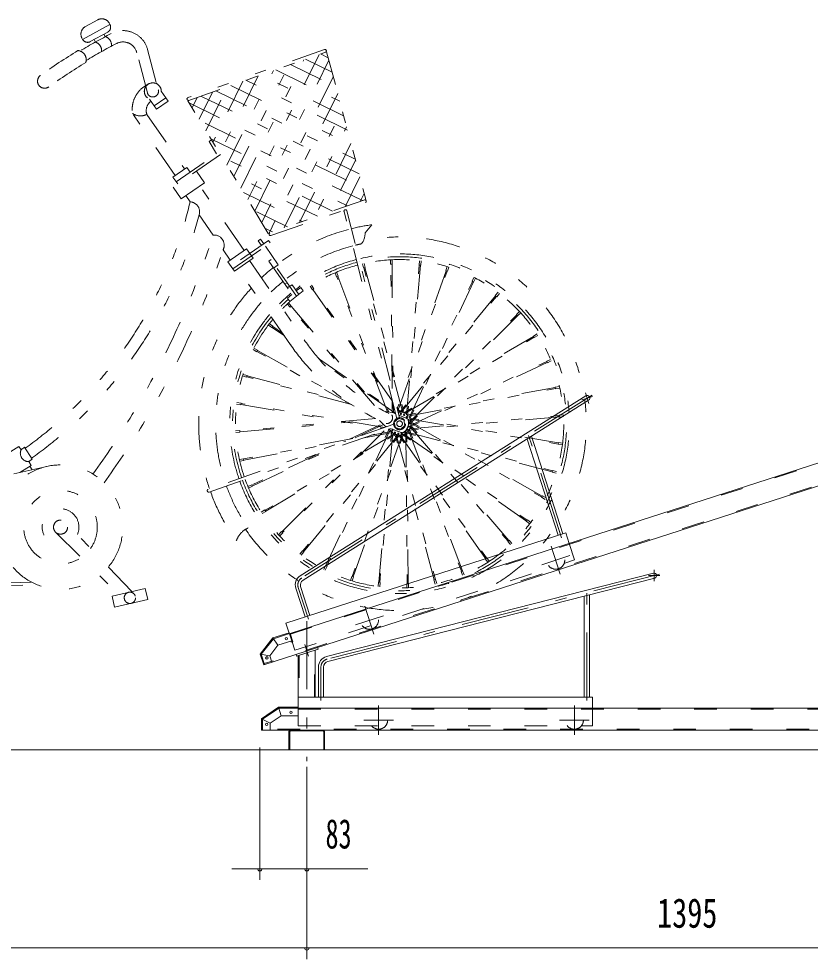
# Model space of a CAD drawing. Units: millimetres, scale not verified. Extents: x -5940 to 5940, y -4200 to 4200.
# Drawn here: x 3142 to 4541, y -2683 to -1020 of the extents above; entities that cross this region are included whole.
import ezdxf
from ezdxf.enums import TextEntityAlignment as Align

# ---------------------------------------------------------------- set-up
doc = ezdxf.new("R2010")
doc.units = ezdxf.units.MM
doc.header["$LTSCALE"] = 10
for name, pattern in [('USER2', [10, 4, -6]), ('USER3', [24, 12, -5, 2, -5]), ('USER4', [25, 6, -5, 2, -5, 2, -5])]:
    doc.linetypes.add(name, pattern=pattern)
for name, color, linetype, lineweight in [('0-2_2-0BOLD', 7, 'Continuous', 18), ('0-3_2-1HIDDEN', 3, 'USER2', 18), ('0-4_2-2CENTER', 3, 'USER3', 18), ('0-6_2-5DIM', 3, 'Continuous', 18), ('0-7_2-6HATCH', 2, 'USER4', 18)]:
    doc.layers.add(name, color=color, linetype=linetype, lineweight=lineweight)
doc.styles.add('ＭＳ ゴシック', font='')
doc.styles.get('ＭＳ ゴシック').set_extended_font_data('MS Gothic')

msp = doc.modelspace()

# ---------------------------------------------------------------- linework, layer by layer
at = {"layer": '0-2_2-0BOLD'}
for p, q in [((3621.58, -2106.85), (5198.09, -1598.3)), ((4144.39, -1687.11), (3639.5, -2005.07)), ((3644.3, -2012.68), (4149.19, -1694.72)), ((4048.19, -1758.33), (4103.8, -1930.73)), ((4095.24, -1933.49), (4040.33, -1763.28)), ((3685.81, -2147.92), (4263.93, -2000.32)), ((4266.16, -2009.04), (3688.04, -2156.64)), ((3631.55, -2026.98), (3647.94, -2077.78)), ((3656.5, -2075.02), (3640.11, -2024.22)), ((4141.51, -2040.86), (4141.51, -2219.71)), ((4150.51, -2219.71), (4150.51, -2038.56)), ((3600.06, -2127.87), (3591.12, -2115)), ((3631.98, -2143.95), (3632.96, -2147)), ((3666.01, -2136.33), (3666.01, -2219.71)), ((3585.47, -2146.35), (3589.15, -2157.77)), ((3671.51, -2219.71), (3671.51, -2166.33)), ((3680.51, -2166.33), (3680.51, -2219.71)), ((3636.01, -2237.31), (3601.01, -2237.31)), ((3571.01, -2277.81), (5239.01, -2277.81)), ((3619.51, -2312.81), (3619.51, -2280.41)), ((3621.11, -2280.41), (3621.11, -2312.81)), ((3622.11, -2279.41), (3679.91, -2279.41)), ((3680.91, -2280.41), (3680.91, -2312.81)), ((3682.51, -2312.81), (3682.51, -2280.41)), ((2241.01, -2312.81), (5366.01, -2312.81))]:
    msp.add_line(p, q, dxfattribs=at)
for points in [[(5198.09, -1598.3), (5209.91, -1634.94), (3574.87, -2162.37), (3568.74, -2143.34)], [(4115.06, -1947.69), (4109.04, -1929.04), (3614.15, -2088.68), (3624.27, -2120.06), (3600.06, -2127.87), (3585.47, -2146.35), (3568.74, -2143.34), (3591.12, -2115), (3619.67, -2105.79)], [(3622.84, -2120.52), (3623.46, -2122.43), (3626.31, -2121.51), (3621.58, -2106.85)], [(3632.96, -2147), (3671.03, -2134.72), (3670.05, -2131.67)], [(3605.65, -2252.31), (3636.01, -2252.31), (3636.01, -2146.01)], [(3636.01, -2219.71), (4156.01, -2219.71), (4156.01, -2239.31)], [(3586.01, -2265.73), (3605.65, -2252.31), (3601.01, -2237.31), (3571.01, -2257.81)], [(5239.01, -2277.81), (5239.01, -2239.31), (3636.01, -2239.31)], [(3571.01, -2277.81), (3571.01, -2257.81), (3586.01, -2265.73), (3586.01, -2277.81)]]:
    msp.add_lwpolyline(points, dxfattribs=at)
for centre in [(3614.69, -2116.43), (3580.37, -2150.09), (3623.01, -2246.31), (3580.01, -2267.81)]:
    msp.add_circle(centre, 2.1, dxfattribs=at)
for centre, radius, start, end in [((4146.79, -1690.92), 4.5, 302.20142, 122.20142), ((3649.63, -2021.15), 19, 122.20142, 197.87869), ((4265.04, -2004.68), 4.5, 284.32272, 104.32272), ((3649.63, -2021.15), 10, 122.20142, 197.87869), ((3690.51, -2166.33), 19, 104.32272, 180), ((3690.51, -2166.33), 10, 104.32272, 180), ((3622.11, -2280.41), 2.6, 90, 179.99614), ((3622.11, -2280.41), 1, 90, 179.98997), ((3679.91, -2280.41), 2.6, 0.00386, 90), ((3679.91, -2280.41), 1, 0.01003, 90)]:
    msp.add_arc(centre, radius, start, end, dxfattribs=at)
at = {"layer": '0-3_2-1HIDDEN'}
for p, q in [((3622.08, -2108.37), (5198.58, -1599.82)), ((5209.42, -1633.42), (3575.91, -2160.36)), ((3664.41, -2219.71), (3664.41, -2136.85)), ((3637.61, -2145.5), (3637.61, -2219.71)), ((3636.01, -2240.91), (5239.01, -2240.91)), ((5239.01, -2276.21), (3572.61, -2276.21))]:
    msp.add_line(p, q, dxfattribs=at)
for points in [[(3620.17, -2107.34), (3629.65, -2136.74), (4124.54, -1977.1), (4115.06, -1947.69)], [(3576.4, -2161.88), (3570.52, -2143.66), (3592.07, -2116.37), (3620.16, -2107.31)], [(3572.61, -2277.81), (3572.61, -2258.66), (3601.51, -2238.91), (3636.01, -2238.91)], [(3636.01, -2239.31), (3636.01, -2270.21), (4156.01, -2270.21), (4156.01, -2239.31)]]:
    msp.add_lwpolyline(points, dxfattribs=at)
for centre in [(4091.02, -1977.41), (3761.73, -2083.63), (3778.01, -2260.21), (4124.01, -2260.21)]:
    msp.add_circle(centre, 16, dxfattribs=at)
at = {"layer": '0-4_2-2CENTER'}
for p, q in [((4155.25, -1685.59), (3641.9, -2008.88)), ((4137.27, -1693.99), (4156.31, -1687.85)), ((4149.86, -1700.43), (4143.72, -1681.4)), ((4101.31, -1937.67), (4042.84, -1756.38)), ((4099, -2002.15), (4083.04, -1952.66)), ((4115.76, -1969.43), (4066.27, -1985.39)), ((4265.04, -2014.68), (4265.04, -1994.68)), ((4274.73, -2002.2), (3686.92, -2152.28)), ((4255.04, -2004.68), (4275.04, -2004.68)), ((3635.83, -2025.6), (3654.01, -2081.96)), ((4146.01, -2225.55), (4146.01, -2035.07)), ((3769.71, -2108.38), (3753.74, -2058.89)), ((3736.98, -2091.61), (3786.47, -2075.65)), ((3651.01, -2085.27), (3651.01, -2332.81)), ((3654.08, -2147.32), (3647.45, -2126.76)), ((3676.01, -2166.33), (3676.01, -2225.55)), ((3778.01, -2234.21), (3778.01, -2286.21)), ((4124.01, -2234.21), (4124.01, -2286.21)), ((3752.01, -2260.21), (3804.01, -2260.21)), ((4150.01, -2260.21), (4098.01, -2260.21))]:
    msp.add_line(p, q, dxfattribs=at)
for centre, start, end in [((3649.63, -2021.15), 122.20184, 197.87869), ((3690.51, -2166.33), 104.32315, 180)]:
    msp.add_arc(centre, 14.5, start, end, dxfattribs=at)
at = {"layer": '0-6_2-5DIM'}
for p, q in [((3568.01, -2542.81), (3568.01, -2308.44)), ((3651.01, -2342.81), (3651.01, -2682.81)), ((3759.01, -2522.81), (3518.2, -2522.81)), ((3572.01, -2522.81), (3564.01, -2522.81)), ((3655.01, -2522.81), (3647.01, -2522.81)), ((2336.01, -2662.81), (5366.01, -2662.81)), ((3655.01, -2662.81), (3647.01, -2662.81))]:
    msp.add_line(p, q, dxfattribs=at)
for centre in [(3568.01, -2522.81), (3651.01, -2522.81), (3651.01, -2662.81)]:
    msp.add_arc(centre, 4, 180, 0, dxfattribs=at)
at = {"layer": '0-7_2-6HATCH'}
for p, q in [((3281.39, -1022.25), (3259.47, -1034.26)), ((3298.99, -1043.97), (3268.3, -1060.78)), ((3254.72, -1056.82), (3253.52, -1054.63)), ((3277.25, -1061.51), (3274.87, -1057.18)), ((3294.79, -1051.9), (3292.42, -1047.57)), ((3369.08, -1151.19), (3350.27, -1079.89)), ((3369.6, -1074.78), (3388.42, -1146.08)), ((3682.23, -1074.75), (3440.83, -1159.78)), ((3534.31, -1319.6), (3645.75, -1092.9)), ((3672.71, -1083.4), (3546.63, -1339.89)), ((3558.94, -1360.17), (3690.01, -1093.54)), ((3648.83, -1091.81), (3695.67, -1114.83)), ((3688.86, -1089.2), (3675.25, -1082.51)), ((3509.69, -1279.03), (3591.85, -1111.89)), ((3522, -1299.31), (3618.8, -1102.39)), ((3596.01, -1110.42), (3709.27, -1166.1)), ((3622.42, -1101.12), (3702.47, -1140.46)), ((3564.9, -1121.38), (3497.37, -1258.74)), ((3722.88, -1217.36), (3543.19, -1129.03)), ((3716.08, -1191.73), (3569.6, -1119.72)), ((3697.83, -1122.97), (3571.26, -1380.46)), ((3472.75, -1218.17), (3510.99, -1140.37)), ((3537.94, -1130.87), (3485.06, -1238.45)), ((3516.78, -1138.33), (3729.69, -1242.99)), ((3385.51, -1180.42), (3373.17, -1162.56)), ((3401.82, -1160.05), (3381.25, -1174.25)), ((3457.08, -1159.36), (3448.12, -1177.6)), ((3460.43, -1197.88), (3484.04, -1149.86)), ((3743.3, -1294.25), (3463.96, -1156.94)), ((3490.37, -1147.63), (3736.49, -1268.62)), ((3705.64, -1152.41), (3584.3, -1399.26)), ((3442.79, -1168.81), (3750.1, -1319.88)), ((3418.44, -1297.25), (3342.73, -1187.6)), ((3368.27, -1189.4), (3434.9, -1285.88)), ((3611.18, -1389.92), (3713.46, -1181.85)), ((3749.47, -1341.86), (3462.07, -1200.58)), ((3638.05, -1380.58), (3721.27, -1211.29)), ((3481.35, -1232.34), (3722.92, -1351.09)), ((3729.09, -1240.73), (3664.93, -1371.24)), ((3696.36, -1360.32), (3500.63, -1264.1)), ((3736.9, -1270.16), (3691.81, -1361.9)), ((3669.8, -1369.55), (3519.91, -1295.87)), ((3718.69, -1352.56), (3744.72, -1299.6)), ((3540.42, -1429.91), (3461.74, -1315.96)), ((3539.19, -1327.63), (3643.23, -1378.78)), ((3752.53, -1329.04), (3745.56, -1343.22)), ((3437.05, -1333.01), (3444.67, -1344.04)), ((3587.51, -1403.44), (3754.49, -1345.41)), ((3616.68, -1388.01), (3558.47, -1359.39)), ((3810.1, -1727), (3716.8, -1360.93)), ((3721.64, -1359.69), (3814.95, -1725.76)), ((3460.63, -1367.15), (3485.18, -1402.72)), ((3577.75, -1391.16), (3590.11, -1397.24)), ((3765.75, -1384.5), (3753.96, -1399.05)), ((3569.22, -1410.03), (3574.9, -1418.26)), ((3515.73, -1446.96), (3503.08, -1428.64)), ((3632.81, -1510.92), (3573.63, -1425.21)), ((3622, -1596.46), (3529.15, -1462)), ((3549.73, -1447.79), (3646.49, -1587.93)), ((3749.38, -1453.61), (3751.33, -1460.84)), ((3821.06, -1717.19), (3751.82, -1460.73)), ((3753.77, -1460.28), (3823.37, -1718.07)), ((3801.68, -1673.72), (3799.63, -1453.98)), ((3801.62, -1453.88), (3803.76, -1681.87)), ((3827.22, -1720.39), (3849.87, -1455.72)), ((3851.85, -1455.97), (3829.09, -1722.02)), ((3849.37, -1455.65), (3850.01, -1448.19)), ((3901.99, -1459.41), (3899.49, -1466.47)), ((3703.55, -1476.47), (3700.88, -1469.35)), ((3793.54, -1715.25), (3704.01, -1476.28)), ((3705.85, -1475.5), (3795.77, -1715.53)), ((3897.1, -1465.73), (3810.87, -1709.75)), ((3811.76, -1713.23), (3899.01, -1466.32)), ((3943.27, -1484.32), (3946.43, -1477.53)), ((3616.24, -1486.93), (3612.13, -1489.77)), ((3663.49, -1497.62), (3659.12, -1491.39)), ((3831.91, -1725.51), (3943.72, -1484.55)), ((3945.5, -1485.46), (3833.11, -1727.68)), ((3661.39, -1498.97), (3803.51, -1701.11)), ((3802.12, -1695.66), (3663.07, -1497.88)), ((3984.68, -1510.11), (3814.96, -1716.26)), ((3817.44, -1716.4), (3986.27, -1511.32)), ((3986.67, -1511.62), (3991.43, -1505.84)), ((3623.62, -1528.23), (3618.76, -1522.54)), ((3623.26, -1528.57), (3776.15, -1707.35)), ((3770.87, -1704.27), (3621.79, -1529.94)), ((3834.57, -1731.93), (4022.05, -1543.74)), ((4023.41, -1545.21), (3834.96, -1734.37)), ((4027, -1538.06), (4021.71, -1543.37)), ((3611.39, -1581.1), (3589.5, -1565.83)), ((3590.71, -1564.24), (3608.15, -1576.4)), ((4051.8, -1581.77), (3821.81, -1717.44)), ((3824.08, -1718.42), (4052.88, -1583.45)), ((4053.15, -1583.87), (4059.6, -1580.06)), ((3734.54, -1705.46), (3562.88, -1608.48)), ((3563.79, -1606.69), (3715.53, -1692.42)), ((3671.78, -1620.77), (3807.08, -1715.13)), ((3807.39, -1717.78), (3677.23, -1627.02)), ((4076.19, -1627.99), (3834.4, -1741.3)), ((3834.87, -1738.87), (4075.41, -1626.15)), ((4075.22, -1625.69), (4082, -1622.51)), ((3730.03, -1702.5), (3544.81, -1653.25)), ((3545.4, -1651.34), (3724.97, -1699.09)), ((4090.36, -1672.06), (3827.84, -1720.89)), ((3829.64, -1722.59), (4090.8, -1674.01)), ((4090.91, -1674.5), (4098.28, -1673.13)), ((3802.08, -1716.32), (3801.88, -1694.74)), ((3534.69, -1699.95), (3527.3, -1698.72)), ((3534.38, -1702.43), (3784.89, -1744.18)), ((3788.81, -1742.81), (3534.63, -1700.44)), ((3803.96, -1702.88), (3804.08, -1716.57)), ((3810.21, -1707.17), (3816.65, -1716.32)), ((3772.79, -1727.21), (3532.62, -1748.68)), ((3805.99, -1716.81), (3789.61, -1714.76)), ((3814.17, -1716.28), (3811.6, -1712.63)), ((4097.47, -1723.84), (3831.51, -1747.61)), ((4095.71, -1770.09), (3832.32, -1726.19)), ((3832.79, -1745.49), (4097.37, -1721.84)), ((3833.44, -1728.4), (4095.46, -1772.08)), ((4104.81, -1720.67), (4097.35, -1721.34)), ((3804.59, -1737.28), (3476.66, -1852.25)), ((3478.32, -1856.97), (3806.25, -1741.99)), ((3532.72, -1750.68), (3776.24, -1728.91)), ((3684.59, -1987.06), (3796.76, -1745.32)), ((3726.35, -1763.72), (3785.25, -1736.12)), ((3786.75, -1737.62), (3736.66, -1761.09)), ((3779.72, -1730.58), (3789.76, -1740.63)), ((3824.28, -1754.47), (3834.28, -1729.41)), ((3834.18, -1742.06), (4006.84, -1943.95)), ((4067.21, -1864.05), (3834.73, -1732.71)), ((4008.3, -1942.59), (3834.76, -1739.65)), ((3835.02, -1735.17), (4066.3, -1865.83)), ((3525.28, -1751.85), (3532.74, -1751.18)), ((3806.01, -1754.1), (3577.21, -1889.07)), ((3578.3, -1890.75), (3808.28, -1755.08)), ((3606.68, -1927.32), (3783.28, -1750.05)), ((3787.62, -1748.53), (3608.04, -1928.79)), ((3812.65, -1756.12), (3643.82, -1961.2)), ((3645.41, -1962.41), (3815.13, -1756.26)), ((3798.18, -1747.01), (3686.37, -1987.98)), ((3819.59, -1755.74), (3731.08, -2006.2)), ((3732.99, -2006.79), (3821.96, -1755.03)), ((3752.2, -1760.94), (3802.25, -1751.63)), ((3800.45, -1749.94), (3764.56, -1756.61)), ((3778.24, -2016.55), (3801.01, -1750.5)), ((3802.87, -1752.13), (3780.22, -2016.81)), ((3795.13, -1745.89), (3797.77, -1746.33)), ((3876.32, -2012.24), (3806.73, -1754.45)), ((3809.04, -1755.34), (3878.27, -2011.8)), ((3967.02, -1974.64), (3813.45, -1756.2)), ((3815.92, -1756.24), (3968.7, -1973.55)), ((4039.38, -1908.28), (3820.36, -1755.54)), ((3822.7, -1754.74), (4040.59, -1906.69)), ((3825.98, -1753.01), (3828.47, -2018.64)), ((4084.69, -1821.18), (3826.63, -1752.56)), ((3830.46, -2018.54), (3827.96, -1751.53)), ((3828.56, -1751), (4085.28, -1819.27)), ((3831.05, -1748.26), (3924.23, -1997.02)), ((3926.08, -1996.24), (3832.41, -1746.19)), ((3151.96, -1777.84), (3165.46, -1798.92)), ((3732.37, -1762.6), (3539.29, -1798.51)), ((3539.73, -1800.46), (3720.01, -1766.93)), ((4102.79, -1773.81), (4095.4, -1772.58)), ((3673.05, -1788.69), (3553.9, -1844.53)), ((3554.68, -1846.37), (3691.77, -1782.13)), ((3191.29, -1811.78), (2788.02, -1903.39)), ((3165.56, -1817.62), (3161.48, -1811.25)), ((3532.36, -1802.34), (3539.85, -1800.95)), ((4092.66, -1820.72), (4085.43, -1818.79)), ((4066.07, -1866.27), (4072.59, -1869.95)), ((3570.49, -1892.46), (3576.94, -1888.65)), ((3341.55, -2032.93), (3224.71, -1910.42)), ((4047.04, -1910.57), (4040.9, -1906.29)), ((3206.87, -1927.93), (3318.26, -2038.24)), ((3603.1, -1934.46), (3608.38, -1929.15)), ((4011.33, -1949.98), (4006.47, -1944.29)), ((3643.42, -1960.9), (3638.66, -1966.68)), ((3973.43, -1979.41), (3969.12, -1973.28)), ((3686.82, -1988.2), (3683.66, -1995)), ((3728.11, -2013.11), (3730.6, -2006.05)), ((3923.77, -1997.21), (3926.4, -2004.22)), ((2769.45, -2036.24), (3173.71, -2020.73)), ((3163.89, -2016.1), (2776.14, -2030.98)), ((3780.08, -2024.33), (3780.72, -2016.87)), ((3827.97, -2018.66), (3828.04, -2026.15)), ((3880.71, -2018.91), (3878.76, -2011.68))]:
    msp.add_line(p, q, dxfattribs=at)
for points in [[(3254.72, -1056.82), (3302.96, -1030.39), (3301.76, -1028.2)], [(3393.74, -1148.36), (3406.08, -1166.22), (3385.51, -1180.42)], [(3420, -1308.32), (3491.6, -1258.88), (3478.61, -1237.47), (3482.73, -1234.62)], [(3498.33, -1260.31), (3414.62, -1318.11), (3428.82, -1338.69), (3469.96, -1310.28), (3455.76, -1289.7)], [(3444.69, -1291.27), (3439.01, -1283.04), (3414.32, -1300.09), (3422.85, -1312.43)], [(3520.14, -1462.14), (3585.97, -1416.69), (3583.13, -1412.57), (3517.3, -1458.03)], [(3570.79, -1421.1), (3565.11, -1412.87), (3569.22, -1410.03)], [(3577.74, -1422.37), (3600.47, -1455.29), (3592.24, -1460.97)], [(3587.83, -1445.78), (3583.72, -1448.63), (3628.91, -1514.07)], [(3751.33, -1460.84), (3754.26, -1460.17), (3752.27, -1452.83)], [(3799.05, -1446.4), (3799.13, -1454.01), (3802.12, -1453.86), (3802.05, -1446.37)], [(3853, -1448.45), (3852.35, -1456.03), (3849.37, -1455.65)], [(3899.49, -1466.47), (3896.62, -1465.59), (3899.16, -1458.41)], [(3703.69, -1468.3), (3706.32, -1475.31), (3703.55, -1476.47)], [(3949.15, -1478.79), (3945.94, -1485.69), (3943.27, -1484.32)], [(3636.71, -1507.76), (3624.94, -1490.73), (3616.52, -1496.12)], [(3621.11, -1520.38), (3644.51, -1501.46), (3640.23, -1495.27), (3632.43, -1501.58)], [(3656.66, -1493.11), (3660.97, -1499.24), (3663.49, -1497.62)], [(3624.64, -1507.88), (3616.84, -1514.19), (3621.11, -1520.38)], [(3989.12, -1503.93), (3984.28, -1509.81), (3986.67, -1511.62)], [(3616.48, -1524.49), (3621.42, -1530.28), (3623.62, -1528.23)], [(4021.71, -1543.37), (4023.75, -1545.57), (4029.12, -1540.18)], [(3583.05, -1561.95), (3589.2, -1566.23), (3591.01, -1563.84), (3584.77, -1559.49)], [(4058.08, -1577.48), (4051.52, -1581.35), (4053.15, -1583.87)], [(3556.02, -1605.18), (3562.65, -1608.92), (3564.02, -1606.25), (3557.5, -1602.57)], [(4083.27, -1625.22), (4076.38, -1628.45), (4075.22, -1625.69)], [(3537.43, -1651.81), (3544.66, -1653.73), (3545.55, -1650.86), (3538.2, -1648.91)], [(4097.73, -1670.18), (4090.24, -1671.57), (4090.91, -1674.5)], [(3526.81, -1701.67), (3534.32, -1702.93), (3534.69, -1699.95)], [(4097.35, -1721.34), (4097.49, -1724.34), (4105.07, -1723.66)], [(3532.74, -1751.18), (3532.6, -1748.18), (3525.02, -1748.86)], [(3116.75, -1792.39), (3142.01, -1776.21), (3145.82, -1782.16)], [(4095.4, -1772.58), (4095.77, -1769.59), (4103.28, -1770.85)], [(3159.32, -1803.23), (3163.58, -1809.9), (3143.8, -1822.57)], [(3539.85, -1800.95), (3539.18, -1798.02), (3531.81, -1799.39)], [(4085.43, -1818.79), (4084.54, -1821.66), (4091.89, -1823.61)], [(3548.09, -1850.01), (3554.87, -1846.84), (3553.71, -1844.07), (3546.82, -1847.3)], [(4074.07, -1867.34), (4067.44, -1863.6), (4066.07, -1866.27)], [(3576.94, -1888.65), (3578.57, -1891.17), (3572.01, -1895.04)], [(4040.9, -1906.29), (4039.08, -1908.68), (4045.32, -1913.03)], [(3608.38, -1929.15), (3606.34, -1926.95), (3600.97, -1932.34)], [(4006.47, -1944.29), (4008.67, -1942.24), (4013.61, -1948.03)], [(3640.98, -1968.58), (3645.81, -1962.71), (3643.42, -1960.9)], [(3969.12, -1973.28), (3966.6, -1974.91), (3970.97, -1981.13)], [(3680.94, -1993.73), (3684.15, -1986.83), (3686.82, -1988.2)], [(3730.6, -2006.05), (3733.47, -2006.94), (3730.93, -2014.11)], [(3929.21, -2003.17), (3926.54, -1996.05), (3923.77, -1997.21)], [(3780.72, -2016.87), (3777.74, -2016.49), (3777.09, -2024.07)], [(3831.04, -2026.12), (3830.96, -2018.51), (3827.97, -2018.66)], [(3878.76, -2011.68), (3875.83, -2012.35), (3877.82, -2019.7)]]:
    msp.add_lwpolyline(points, dxfattribs=at)
for points in [[(3582.95, -1399.73), (3440.58, -1165.17), (3686.07, -1078.7), (3755.39, -1339.8)], [(3511.62, -1449.8), (3544.53, -1427.07), (3555.9, -1443.53), (3522.98, -1466.26)], [(3807.85, -1742.93), (3805.67, -1733.36), (3812.87, -1726.69), (3822.25, -1729.59), (3824.42, -1739.16), (3817.23, -1745.83)], [(3306.77, -2040.86), (3365.27, -2027.54), (3369.71, -2047.04), (3311.2, -2060.35)]]:
    msp.add_lwpolyline(points, close=True, dxfattribs=at)
for centre, radius in [((3815.04, -1736.26), 10.5), ((3817.23, -1718.9), 1), ((3823.04, -1720.69), 1), ((3827.88, -1724.36), 1), ((3831.17, -1729.47), 1), ((3815.04, -1736.26), 5), ((3831.77, -1741.43), 1), ((3832.52, -1735.4), 1), ((3802.21, -1748.16), 1), ((3807.05, -1751.83), 1), ((3812.86, -1753.62), 1), ((3818.93, -1753.33), 1), ((3824.53, -1750.97), 1), ((3828.99, -1746.83), 1), ((3215.66, -1919.04), 12.5), ((3338.24, -2043.95), 10)]:
    msp.add_circle(centre, radius, dxfattribs=at)
for centre, radius, start, end in [((3288.6, -1035.41), 15, 28.71715, 118.71715), ((3294.19, -1035.2), 10, 298.71585, 28.71585), ((3766.5, -1933.65), 1000, 117.4619, 121.0947), ((3266.68, -1047.42), 15, 118.71715, 208.71713), ((3326.09, -1086.27), 45, 14.7811, 117.46147), ((3263.49, -1052.02), 10, 208.71585, 298.71585), ((3272.17, -1076.75), 16.07, 354.37794, 71.56158), ((3289.71, -1067.14), 16.07, 354.24791, 71.56158), ((3326.09, -1086.27), 25, 14.78146, 117.46184), ((3766.5, -1933.65), 1002.5, 121.24777, 125.79346), ((3244.97, -1092.58), 16.07, 342.36525, 84.64706), ((3766.5, -1933.65), 980, 117.46188, 121.05498), ((3683.06, -1077.11), 2.5, 289.40775, 109.40775), ((3766.5, -1933.65), 977.5, 121.18997, 125.79346), ((3187.48, -1130.63), 12.5, 125.79338, 305.79337), ((3392.28, -1180.91), 50, 112.7415, 187.68568), ((3378.75, -1148.63), 15, 1.06731, 248.18192), ((3378.75, -1148.63), 10, 194.78069, 14.78069), ((3441.66, -1162.14), 2.5, 109.40775, 289.40773), ((3387.09, -1182.62), 20, 124.77122, 199.78554), ((3357, -1167.08), 25, 235.17267, 296.78596), ((2724.28, -1177.01), 739.5, 305.43643, 346.94591), ((3444.06, -1361.53), 17.5, 341.26413, 87.98584), ((3753.67, -1343.05), 2.5, 23.46077, 109.166), ((3753.67, -1343.05), 2.5, 289.166, 14.87122), ((3719.22, -1360.31), 2.5, 14.30278, 194.30276), ((2724.28, -1177.01), 760.5, 305.35892, 345.52113), ((3815.04, -1736.26), 355.2, 104.70296, 127.35519), ((3815.04, -1736.26), 355.2, 97.97778, 103.89642), ((2066.77, -954.66), 1487.5, 324.18272, 342.46942), ((3486.96, -1420.63), 18, 333.57092, 95.67651), ((3815.04, -1736.26), 330.2, 214.42438, 101.13823), ((3586.69, -1401.07), 2.5, 109.1665, 289.166), ((3723.97, -1399.82), 30, 322.45378, 1.46658), ((2066.77, -954.66), 1512.5, 324.1479, 341.73723), ((3815.04, -1736.26), 325.2, 104.74025, 128.48994), ((3815.04, -1736.26), 325.2, 101.94183, 103.8593), ((3815.04, -1736.26), 300.2, 199.79837, 103.82263), ((3815.04, -1736.26), 295.2, 199.8064, 103.8145), ((3815.04, -1736.26), 290.2, 199.81471, 103.80609), ((3815.04, -1736.26), 300.2, 104.77695, 127.85614), ((3815.04, -1736.26), 355.2, 128.97139, 133.43785), ((3815.04, -1736.26), 295.2, 104.78496, 125.96829), ((3815.04, -1736.26), 290.2, 104.79327, 125.99141), ((3815.04, -1736.26), 325.2, 129.37338, 134.25841), ((3815.04, -1736.26), 355.2, 137.54501, 198.91785), ((3815.04, -1736.26), 300.2, 129.76993, 135.06938), ((3815.04, -1736.26), 325.2, 138.76073, 198.88072), ((3815.04, -1736.26), 295.2, 131.80972, 135.24828), ((3815.04, -1736.26), 290.2, 131.93416, 135.43347), ((3815.04, -1736.26), 300.2, 139.96576, 198.84406), ((3815.04, -1736.26), 295.2, 140.23212, 198.83591), ((3815.04, -1736.26), 290.2, 140.50803, 198.8275), ((3975.65, -1360.66), 400, 214.62419, 244.11687), ((3951.16, -1369.18), 400, 214.62419, 246.41766), ((3792.59, -1725.88), 10, 261.61212, 32.36636), ((3815.04, -1736.26), 20, 206.50102, 97.11807), ((3975.65, -1360.66), 395, 244.31157, 244.86563), ((3975.65, -1360.66), 395, 245.79845, 248.31523), ((3810.93, -1734.62), 20, 297.29272, 20.23254), ((3951.16, -1369.18), 405, 246.51447, 246.87816), ((3951.16, -1369.18), 405, 247.93707, 251.11978), ((2724.28, -1177.01), 737.5, 304.86078, 305.44402), ((3159.54, -1788.23), 15, 156.12703, 269.13893), ((3215.66, -1919.04), 110, 320.16676, 308.75388), ((2724.28, -1177.01), 762.5, 304.78769, 305.35176), ((3215.66, -1919.04), 65, 324.72948, 304.19156), ((3477.49, -1854.61), 2.5, 109.32422, 289.3242), ((3815.04, -1736.26), 355.2, 199.7244, 215.63225), ((3815.04, -1736.26), 325.2, 199.76167, 214.51489), ((3215.66, -1919.04), 32.5, 336.26122, 282.82216), ((3563.97, -1956.79), 40, 114.96057, 160.12936)]:
    msp.add_arc(centre, radius, start, end, dxfattribs=at)

# ---------------------------------------------------------------- texts
at = {"layer": '0-6_2-5DIM', "color": 7, "style": 'ＭＳ ゴシック'}
for s, width, p in [('83', 0.65, (3684.1, -2502.81)), ('1395', 0.75, (4270.44, -2642.81))]:
    msp.add_text(s, height=52.1, dxfattribs=dict(at, width=width)).set_placement(p, align=Align.BOTTOM_LEFT)

doc.saveas('drawing.dxf')
